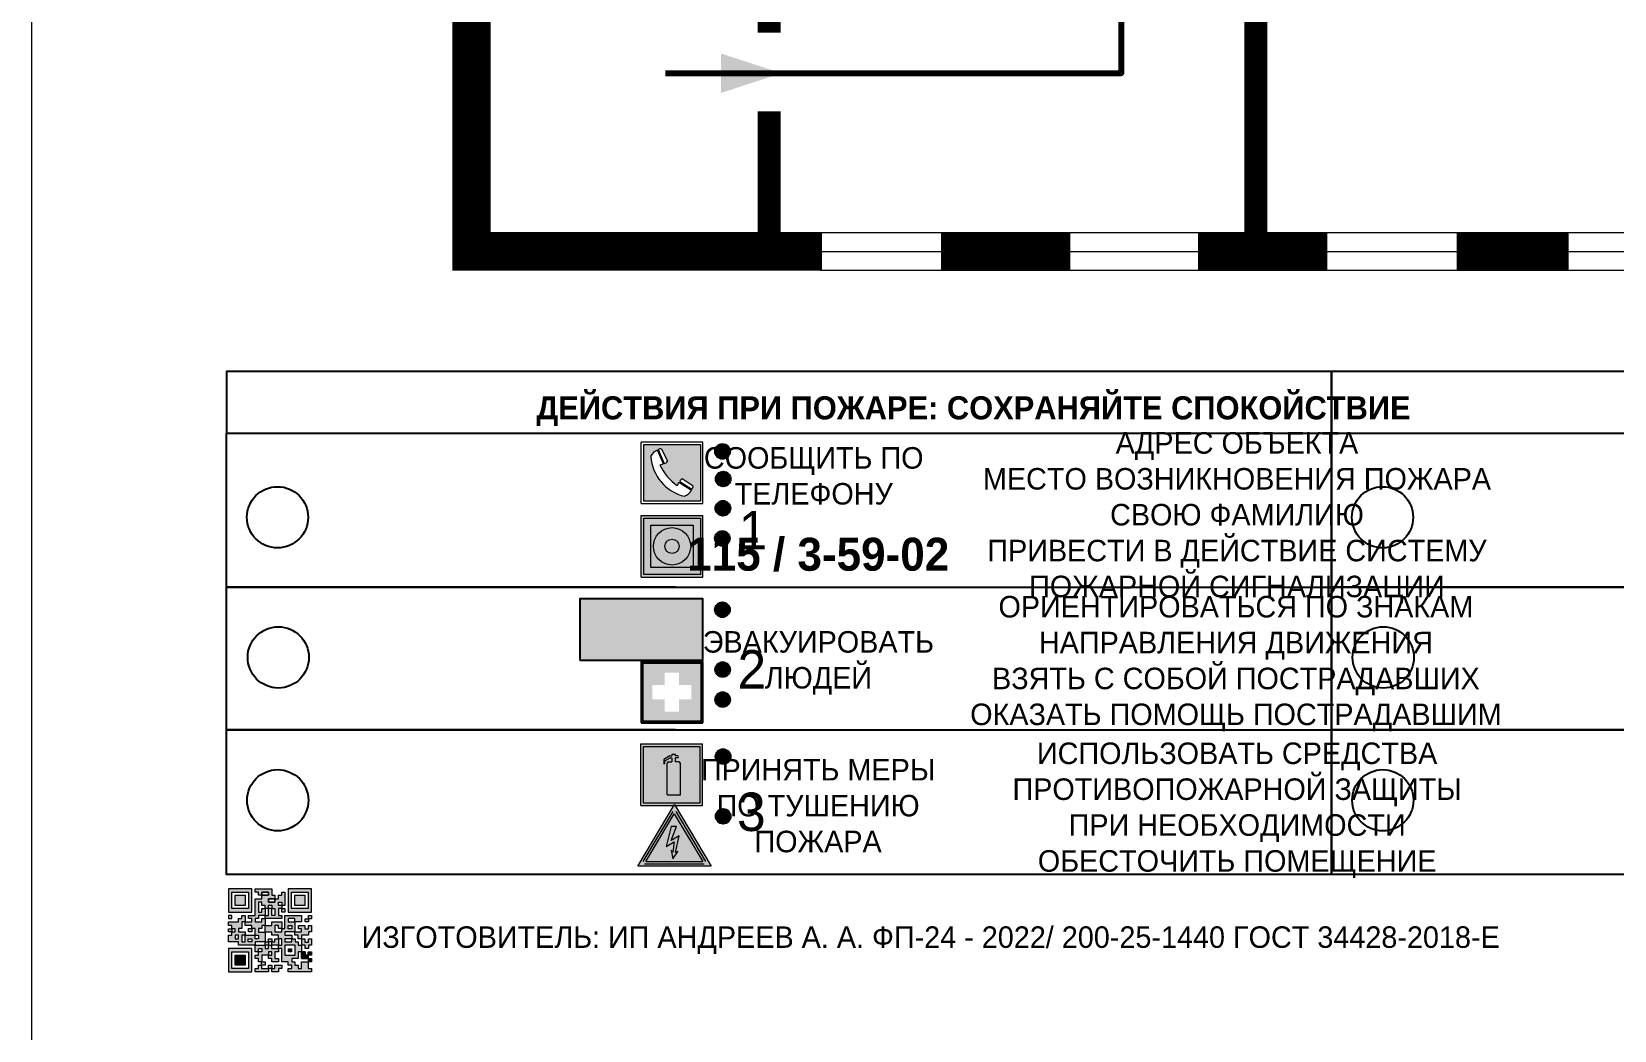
# Model space of a CAD drawing. Header units: millimetres. Extents: x 13114 to 67229, y 22859 to 38520.
# Drawn here: x 23801.8 to 24007.7, y 36350.3 to 36480.2 of the extents above; entities that cross this region are included whole.
import ezdxf

# ---------------------------------------------------------------- set-up
doc = ezdxf.new("R2010")
doc.units = ezdxf.units.MM
doc.layers.add('План_Штампы', color=7, linetype='Continuous')
doc.styles.add('обычный', font='arial.ttf')

# ---------------------------------------------------------------- blocks, each defined once
blk = doc.blocks.new('A$C3E6D3DDE')
at = {"lineweight": 5}
h = blk.add_hatch(color=40, dxfattribs=at)
h.paths.add_polyline_path([(24.1, 1.45), (16.46, -11.35), (31.74, -11.35)])
h.paths.add_polyline_path([(24.09, -0.46), (30.03, -10.41), (18.14, -10.41)], flags=16)
h.paths.add_polyline_path([(24.54, -3.08), (23.41, -6.02), (25.13, -5.01), (24.33, -8.5), (24.82, -8.27), (23.79, -9.86), (23.4, -8.04), (23.8, -8.43), (24.04, -6.29), (22.39, -7.25), (23.44, -3.08)], flags=0)
h = blk.add_hatch(color=256, dxfattribs=at)
h.paths.add_polyline_path([(24.37, 0.03, 0.567511), (23.82, 0.03), (17.59, -10.4, 0.582454), (17.86, -10.88), (30.32, -10.88, 0.582149), (30.6, -10.4)])
h.paths.add_polyline_path([(24.09, -0.46), (18.14, -10.41), (30.03, -10.41)], flags=16)
h.paths.add_polyline_path([(24.54, -3.08), (23.41, -6.02), (25.13, -5.01), (24.33, -8.5), (24.82, -8.27), (23.79, -9.86), (23.4, -8.04), (23.8, -8.43), (24.04, -6.29), (22.39, -7.25), (23.44, -3.08)], flags=0)
h = blk.add_hatch(color=40, dxfattribs=at)
h.paths.add_polyline_path([(24.09, -0.46), (18.14, -10.41), (30.03, -10.41)])
h.paths.add_polyline_path([(24.82, -8.27), (23.79, -9.86), (23.4, -8.04), (23.8, -8.43), (24.04, -6.29), (22.39, -7.25), (23.44, -3.08), (24.54, -3.08), (23.41, -6.02), (25.13, -5.01), (24.33, -8.5)], flags=16)
at = {"color": 40, "lineweight": 5}
for p, q in [((16.46, -11.35), (24.1, 1.45)), ((24.1, 1.45), (31.74, -11.35))]:
    blk.add_line(p, q, dxfattribs=at)
at = {"lineweight": 5}
for p, q in [((17.59, -10.4), (23.82, 0.03)), ((24.37, 0.03), (30.6, -10.4)), ((18.14, -10.41), (24.09, -0.46)), ((23.44, -3.08), (22.39, -7.25)), ((23.41, -6.02), (24.54, -3.08)), ((24.54, -3.08), (23.44, -3.08)), ((24.09, -0.46), (30.03, -10.41)), ((22.39, -7.25), (24.04, -6.29)), ((25.13, -5.01), (23.41, -6.02)), ((24.04, -6.29), (23.8, -8.43)), ((24.33, -8.5), (25.13, -5.01)), ((23.8, -8.43), (23.4, -8.04)), ((23.4, -8.04), (23.79, -9.86)), ((23.79, -9.86), (24.82, -8.27)), ((24.82, -8.27), (24.33, -8.5)), ((17.86, -10.88), (30.32, -10.88)), ((18.14, -10.41), (30.03, -10.41))]:
    blk.add_line(p, q, dxfattribs=at)
at = {"color": 50, "lineweight": 5}
blk.add_line((31.74, -11.35), (16.46, -11.35), dxfattribs=at)
blk = doc.blocks.new('QR')
at = {"lineweight": 0}
h = blk.add_hatch(color=256, dxfattribs=at)
h.dxf.hatch_style = 1
h.paths.add_polyline_path([(9241.16, 2687.38), (9242.01, 2687.38), (9242.01, 2687.83), (9241.59, 2687.83), (9241.59, 2688.68), (9239.45, 2688.68), (9239.45, 2688.25), (9239.86, 2688.25), (9239.86, 2687.83), (9240.29, 2687.83), (9240.29, 2688.25), (9241.16, 2688.25), (9241.16, 2687.83), (9240.29, 2687.83), (9240.29, 2687.38), (9239.45, 2687.38), (9239.45, 2685.22), (9238.57, 2685.22), (9238.57, 2684.8), (9239.02, 2684.8), (9239.02, 2684.37), (9238.13, 2684.37), (9238.13, 2683.92), (9239.02, 2683.92), (9239.02, 2683.5), (9239.44, 2683.5), (9239.44, 2682.64), (9239.87, 2682.64), (9239.87, 2682.18), (9239.44, 2682.18), (9239.44, 2682.64), (9238.13, 2682.64), (9238.13, 2681.76), (9237.71, 2681.76), (9237.71, 2682.64), (9238.13, 2682.64), (9238.13, 2683.07), (9237.27, 2683.07), (9237.27, 2683.51), (9237.71, 2683.51), (9237.71, 2684.37), (9238.13, 2684.37), (9238.13, 2685.22), (9237.71, 2685.22), (9237.71, 2684.8), (9237.28, 2684.8), (9237.28, 2684.38), (9235.98, 2684.38), (9235.98, 2683.92), (9236.4, 2683.92), (9236.4, 2683.49), (9236.84, 2683.49), (9236.84, 2683.07), (9236.4, 2683.07), (9236.4, 2682.64), (9235.98, 2682.64), (9235.98, 2681.76), (9237.29, 2681.76), (9237.29, 2681.33), (9239.43, 2681.33), (9239.43, 2681.76), (9240.74, 2681.76), (9240.74, 2683.05), (9239.87, 2683.05), (9239.87, 2683.5), (9240.29, 2683.5), (9240.29, 2683.91), (9240.74, 2683.91), (9240.74, 2684.81), (9240.29, 2684.81), (9240.29, 2684.79), (9240.29, 2684.37), (9239.45, 2684.37), (9239.45, 2684.8), (9239.87, 2684.8), (9239.87, 2685.21), (9240.74, 2685.21), (9240.74, 2686.1), (9240.29, 2686.1), (9240.29, 2685.64), (9239.86, 2685.64), (9239.86, 2686.95), (9240.29, 2686.95), (9240.29, 2686.52), (9240.74, 2686.52), (9240.74, 2686.1), (9241.16, 2686.1), (9241.16, 2686.53), (9241.59, 2686.53), (9241.59, 2686.1), (9242.02, 2686.1), (9242.02, 2685.21), (9241.59, 2685.21), (9241.59, 2686.1), (9241.16, 2686.1), (9241.16, 2685.21), (9240.74, 2685.21), (9240.74, 2684.81), (9242.89, 2684.81), (9242.89, 2685.22), (9242.47, 2685.22), (9242.47, 2686.11), (9242.89, 2686.11), (9242.89, 2686.52), (9242.46, 2686.52), (9242.46, 2686.95), (9242.89, 2686.95), (9242.89, 2686.52), (9243.32, 2686.52), (9243.32, 2688.26), (9242.9, 2688.26), (9242.9, 2687.83), (9242.47, 2687.83), (9242.47, 2687.38), (9242.01, 2687.38), (9242.01, 2686.94), (9241.16, 2686.94)])
h.paths.add_polyline_path([(9239.02, 2682.18), (9239.02, 2681.76), (9238.54, 2681.76), (9238.54, 2682.18)], flags=16)
h.paths.add_polyline_path([(9237.27, 2682.65), (9237.27, 2682.19), (9236.83, 2682.19), (9236.83, 2682.65)], flags=16)
h = blk.add_hatch(color=256, dxfattribs=at)
h.dxf.hatch_style = 1
h.paths.add_polyline_path([(9238.15, 2687.83), (9236.83, 2687.83), (9236.83, 2686.52), (9238.15, 2686.52)], flags=0)
h.paths.add_polyline_path([(9239.01, 2685.65), (9239.01, 2688.68), (9235.98, 2688.68), (9235.98, 2685.65)])
h.paths.add_polyline_path([(9236.41, 2686.1), (9236.41, 2688.26), (9238.56, 2688.26), (9238.56, 2686.1)], flags=16)
h.paths.add_polyline_path([(9236.83, 2686.52), (9236.83, 2687.83), (9238.15, 2687.83), (9238.15, 2686.52)], flags=0)
h = blk.add_hatch(color=256, dxfattribs=at)
h.dxf.hatch_style = 1
h.paths.add_polyline_path([(9238.15, 2686.52), (9238.15, 2687.83), (9236.83, 2687.83), (9236.83, 2686.52)])
h.paths.add_polyline_path([(9245.91, 2686.52), (9245.91, 2687.83), (9244.59, 2687.83), (9244.59, 2686.52)], flags=0)
h.paths.add_polyline_path([(9246.77, 2685.65), (9246.77, 2688.68), (9243.74, 2688.68), (9243.74, 2685.65)])
h.paths.add_polyline_path([(9244.17, 2686.1), (9244.17, 2688.26), (9246.32, 2688.26), (9246.32, 2686.1)], flags=16)
h.paths.add_polyline_path([(9244.59, 2686.52), (9244.59, 2687.83), (9245.91, 2687.83), (9245.91, 2686.52)], flags=0)
h = blk.add_hatch(color=256, dxfattribs=at)
h.dxf.hatch_style = 1
h.paths.add_polyline_path([(9240.75, 2681.76), (9240.75, 2681.35), (9241.17, 2681.35), (9241.17, 2681.76)])
h.paths.add_polyline_path([(9241.6, 2682.18), (9241.17, 2682.18), (9241.17, 2681.76), (9241.6, 2681.76)])
h.paths.add_polyline_path([(9242.47, 2681.34), (9242.47, 2682.19), (9242.02, 2682.19), (9242.02, 2681.76), (9241.6, 2681.76), (9241.6, 2681.34)])
h.paths.add_polyline_path([(9239.87, 2678.3), (9239.44, 2678.3), (9239.44, 2677.89), (9241.17, 2677.89), (9241.17, 2678.3), (9240.28, 2678.3), (9240.28, 2678.73), (9239.87, 2678.73)])
h.paths.add_polyline_path([(9240.75, 2678.73), (9240.75, 2679.19), (9240.28, 2679.19), (9240.28, 2678.73)])
h.paths.add_polyline_path([(9241.6, 2678.73), (9241.17, 2678.73), (9241.17, 2678.3), (9241.6, 2678.3)])
h.paths.add_polyline_path([(9242.02, 2678.3), (9241.6, 2678.3), (9241.6, 2677.89), (9242.48, 2677.89), (9242.48, 2678.31), (9242.9, 2678.31), (9242.9, 2678.73), (9242.02, 2678.73)])
h.paths.add_polyline_path([(9246.36, 2684.37), (9246.36, 2684.79), (9245.93, 2684.79), (9245.93, 2684.37)])
h.paths.add_polyline_path([(9246.78, 2685.2), (9246.36, 2685.2), (9246.36, 2684.79), (9246.78, 2684.79)])
h.paths.add_polyline_path([(9245.91, 2687.83), (9244.59, 2687.83), (9244.59, 2686.52), (9245.91, 2686.52)])
h = blk.add_hatch(color=256, dxfattribs=at)
h.dxf.hatch_style = 1
h.paths.add_polyline_path([(9243.32, 2686.11), (9242.89, 2686.11), (9242.89, 2685.64), (9243.32, 2685.64)])
h.paths.add_polyline_path([(9239.02, 2683.07), (9239.02, 2683.5), (9238.56, 2683.5), (9238.56, 2683.07)])
h.paths.add_polyline_path([(9236.4, 2684.8), (9236.4, 2685.22), (9235.98, 2685.22), (9235.98, 2684.8)])
h.paths.add_polyline_path([(9236.4, 2683.07), (9236.4, 2683.49), (9235.98, 2683.49), (9235.98, 2683.07)])
h = blk.add_hatch(color=256, dxfattribs=at)
h.dxf.hatch_style = 1
h.paths.add_polyline_path([(9243.32, 2682.64), (9243.32, 2683.07), (9244.62, 2683.07), (9244.62, 2684.37), (9243.74, 2684.37), (9243.74, 2684.8), (9244.62, 2684.8), (9244.62, 2684.37), (9245.48, 2684.37), (9245.48, 2685.22), (9243.32, 2685.22), (9243.32, 2683.5), (9242.89, 2683.5), (9242.89, 2683.06), (9242.01, 2683.06), (9242.01, 2683.91), (9242.47, 2683.91), (9242.47, 2683.5), (9242.89, 2683.5), (9242.89, 2684.38), (9241.59, 2684.38), (9241.59, 2683.91), (9240.74, 2683.91), (9240.74, 2683.05), (9241.59, 2683.05), (9241.59, 2682.64), (9242.47, 2682.64), (9242.47, 2682.19), (9242.91, 2682.19), (9242.91, 2681.34), (9242.48, 2681.34), (9242.48, 2680.91), (9242.91, 2680.91), (9242.91, 2679.17), (9243.75, 2679.17), (9243.75, 2678.73), (9244.2, 2678.73), (9244.2, 2678.3), (9243.75, 2678.3), (9243.75, 2677.88), (9246.78, 2677.88), (9246.78, 2678.3), (9246.35, 2678.3), (9246.35, 2679.19), (9245.48, 2679.19), (9245.48, 2678.31), (9245.05, 2678.31), (9245.05, 2678.73), (9244.62, 2678.73), (9244.62, 2679.19), (9244.2, 2679.19), (9244.2, 2679.61), (9245.05, 2679.61), (9245.05, 2680.46), (9245.48, 2680.46), (9245.48, 2681.34), (9245.04, 2681.34), (9245.04, 2681.76), (9244.63, 2681.76), (9244.63, 2682.19), (9244.21, 2682.19), (9244.21, 2681.76), (9243.32, 2681.76), (9243.32, 2682.19), (9244.21, 2682.19), (9244.21, 2682.64)])
h.paths.add_polyline_path([(9243.75, 2683.49), (9243.75, 2683.92), (9244.21, 2683.92), (9244.21, 2683.49)], flags=16)
h.paths.add_polyline_path([(9243.32, 2681.34), (9244.63, 2681.34), (9244.63, 2680.04), (9243.32, 2680.04)], flags=16)
h.paths.add_polyline_path([(9243.76, 2680.89), (9244.18, 2680.89), (9244.18, 2680.48), (9243.76, 2680.48)], flags=0)
h = blk.add_hatch(color=256, dxfattribs=at)
h.dxf.hatch_style = 1
h.paths.add_polyline_path([(9246.36, 2683.07), (9246.78, 2683.07), (9246.78, 2683.92), (9246.36, 2683.92), (9246.36, 2683.49), (9245.92, 2683.49), (9245.92, 2683.92), (9245.06, 2683.92), (9245.06, 2683.49), (9245.48, 2683.49), (9245.48, 2683.07), (9244.62, 2683.07), (9244.62, 2682.65), (9245.05, 2682.65), (9245.05, 2682.18), (9245.48, 2682.18), (9245.48, 2682.65), (9246.36, 2682.65)])
h.paths.add_polyline_path([(9246.78, 2682.18), (9246.36, 2682.18), (9246.36, 2681.75), (9245.92, 2681.75), (9245.92, 2682.18), (9245.48, 2682.18), (9245.48, 2681.34), (9245.48, 2681.34), (9245.94, 2681.34), (9245.94, 2680.91), (9246.36, 2680.91), (9246.36, 2681.34), (9246.78, 2681.34)])
h = blk.add_hatch(color=256, dxfattribs=at)
h.dxf.hatch_style = 1
h.paths.add_polyline_path([(9242.02, 2680.46), (9242.48, 2680.46), (9242.48, 2680.91), (9241.58, 2680.91), (9241.58, 2681.35), (9241.17, 2681.35), (9241.17, 2680.91), (9240.75, 2680.91), (9240.75, 2681.33), (9239.43, 2681.33), (9239.43, 2680.46), (9239.86, 2680.46), (9239.86, 2680.92), (9240.3, 2680.92), (9240.3, 2680.46), (9239.86, 2680.46), (9239.86, 2680.04), (9239.44, 2680.04), (9239.44, 2679.62), (9239.86, 2679.62), (9239.86, 2679.19), (9240.29, 2679.19), (9240.29, 2680.03), (9241.18, 2680.03), (9241.18, 2680.47), (9241.6, 2680.47), (9241.6, 2680.03), (9241.18, 2680.03), (9241.18, 2679.61), (9241.6, 2679.61), (9241.6, 2679.19), (9242.47, 2679.19), (9242.47, 2679.6), (9242.02, 2679.6)])
h = blk.add_hatch(color=256, dxfattribs=at)
h.dxf.hatch_style = 1
h.paths.add_polyline_path([(9235.98, 2680.9), (9235.98, 2677.86), (9239.02, 2677.86), (9239.02, 2680.9)])
h.paths.add_polyline_path([(9238.57, 2680.48), (9238.57, 2678.32), (9236.41, 2678.32), (9236.41, 2680.48)], flags=16)
h.paths.add_polyline_path([(9238.15, 2680.05), (9238.15, 2678.74), (9236.83, 2678.74), (9236.83, 2680.05)], flags=0)
h = blk.add_hatch(color=256, dxfattribs=at)
h.dxf.hatch_style = 1
h.paths.add_polyline_path([(9238.15, 2680.05), (9236.83, 2680.05), (9236.83, 2678.74), (9238.15, 2678.74)])
h = blk.add_hatch(color=256, dxfattribs=at)
h.dxf.hatch_style = 1
h.paths.add_polyline_path([(9244.18, 2680.48), (9244.18, 2680.89), (9243.76, 2680.89), (9243.76, 2680.48)])
h = blk.add_hatch(color=256, dxfattribs=at)
h.dxf.hatch_style = 1
h.paths.add_polyline_path([(9245.93, 2680.04), (9245.93, 2680.46), (9245.48, 2680.46), (9245.48, 2679.62), (9246.35, 2679.62), (9246.35, 2680.04)])
h.paths.add_polyline_path([(9246.78, 2680.04), (9246.78, 2680.46), (9246.35, 2680.46), (9246.35, 2680.04)])
h.paths.add_polyline_path([(9246.78, 2679.18), (9246.78, 2679.62), (9246.35, 2679.62), (9246.35, 2679.18)])
for points in [[(9237.71, 2685.22), (9238.13, 2685.22), (9238.13, 2684.37), (9237.71, 2684.37), (9237.71, 2683.51), (9237.27, 2683.51), (9237.27, 2683.07), (9238.13, 2683.07), (9238.13, 2682.64), (9237.71, 2682.64), (9237.71, 2681.76), (9238.13, 2681.76), (9238.13, 2682.64), (9239.44, 2682.64), (9239.44, 2683.5), (9239.02, 2683.5), (9239.02, 2683.07), (9238.56, 2683.07), (9238.56, 2683.5), (9239.02, 2683.5), (9239.02, 2683.92), (9238.13, 2683.92), (9238.13, 2684.37), (9239.02, 2684.37), (9239.02, 2684.8), (9238.57, 2684.8), (9238.57, 2685.22), (9239.45, 2685.22), (9239.45, 2687.38), (9240.29, 2687.38), (9240.29, 2687.83), (9239.86, 2687.83), (9239.86, 2688.25), (9239.45, 2688.25), (9239.45, 2688.68), (9241.59, 2688.68), (9241.59, 2687.83), (9242.01, 2687.83), (9242.01, 2687.38), (9242.47, 2687.38), (9242.47, 2687.83), (9242.9, 2687.83), (9242.9, 2688.26), (9243.32, 2688.26), (9243.32, 2686.52), (9242.89, 2686.52), (9242.89, 2686.11), (9243.32, 2686.11), (9243.32, 2685.64), (9242.89, 2685.64), (9242.89, 2686.11), (9242.47, 2686.11), (9242.47, 2685.22), (9242.89, 2685.22), (9242.89, 2684.81), (9240.74, 2684.81), (9240.74, 2683.91), (9241.59, 2683.91), (9241.59, 2684.38), (9242.89, 2684.38), (9242.89, 2683.5), (9242.47, 2683.5), (9242.47, 2683.91), (9242.01, 2683.91), (9242.01, 2683.06), (9242.89, 2683.06), (9242.89, 2683.5), (9243.32, 2683.5), (9243.32, 2685.22), (9245.48, 2685.22), (9245.48, 2684.37), (9244.62, 2684.37), (9244.62, 2683.07), (9245.48, 2683.07), (9245.48, 2683.49), (9245.06, 2683.49), (9245.06, 2683.92), (9245.92, 2683.92), (9245.92, 2683.49), (9246.36, 2683.49), (9246.36, 2683.92), (9246.78, 2683.92), (9246.78, 2683.07), (9246.36, 2683.07), (9246.36, 2682.65), (9245.48, 2682.65), (9245.48, 2682.18), (9245.92, 2682.18), (9245.92, 2681.75), (9246.36, 2681.75), (9246.36, 2682.18), (9246.78, 2682.18), (9246.78, 2681.34), (9246.36, 2681.34), (9246.36, 2680.91), (9245.94, 2680.91), (9245.94, 2681.34), (9245.48, 2681.34), (9245.48, 2680.46), (9245.93, 2680.46), (9245.93, 2680.04), (9246.35, 2680.04), (9246.35, 2680.46), (9246.78, 2680.46), (9246.78, 2680.04), (9246.78, 2680.04), (9246.35, 2680.04), (9246.35, 2679.62), (9246.78, 2679.62), (9246.78, 2679.18), (9246.35, 2679.18), (9246.35, 2678.3), (9246.78, 2678.3), (9246.78, 2677.88), (9243.75, 2677.88), (9243.75, 2678.3), (9244.2, 2678.3), (9244.2, 2678.73), (9243.75, 2678.73), (9243.75, 2679.17), (9242.91, 2679.17), (9242.91, 2680.91), (9242.48, 2680.91), (9242.48, 2680.46), (9242.02, 2680.46), (9242.02, 2679.6), (9242.47, 2679.6), (9242.47, 2679.19), (9241.6, 2679.19), (9241.6, 2679.61), (9241.18, 2679.61), (9241.18, 2680.03), (9240.29, 2680.03), (9240.29, 2679.19), (9240.75, 2679.19), (9240.75, 2678.73), (9240.28, 2678.73), (9240.28, 2678.3), (9241.17, 2678.3), (9241.17, 2678.73), (9241.6, 2678.73), (9241.6, 2678.3), (9242.02, 2678.3), (9242.02, 2678.73), (9242.9, 2678.73), (9242.9, 2678.31), (9242.48, 2678.31), (9242.48, 2677.89), (9241.6, 2677.89), (9241.6, 2678.3), (9241.17, 2678.3), (9241.17, 2677.89), (9239.44, 2677.89), (9239.44, 2678.3), (9239.87, 2678.3), (9239.87, 2678.73), (9240.28, 2678.73), (9240.28, 2679.19), (9240.29, 2679.19), (9239.86, 2679.19), (9239.86, 2679.62), (9239.44, 2679.62), (9239.44, 2680.04), (9239.86, 2680.04), (9239.86, 2680.46), (9239.43, 2680.46), (9239.43, 2681.33), (9237.29, 2681.33), (9237.29, 2681.76), (9235.98, 2681.76), (9235.98, 2682.64), (9236.4, 2682.64), (9236.4, 2683.07), (9235.98, 2683.07), (9235.98, 2683.49), (9236.4, 2683.49), (9236.4, 2683.92), (9235.98, 2683.92), (9235.98, 2684.38), (9237.28, 2684.38), (9237.28, 2684.8), (9237.71, 2684.8), (9237.71, 2685.22), (9237.92, 2685.22)], [(9240.74, 2685.21), (9239.87, 2685.21), (9239.87, 2684.8), (9239.45, 2684.8), (9239.45, 2684.37), (9240.29, 2684.37), (9240.29, 2684.79), (9240.29, 2684.81), (9240.74, 2684.81), (9240.74, 2685.21), (9239.87, 2685.21)], [(9240.74, 2686.1), (9240.74, 2686.52), (9240.29, 2686.52), (9240.29, 2686.95), (9239.86, 2686.95), (9239.86, 2685.64), (9240.29, 2685.64), (9240.29, 2686.1), (9240.74, 2686.1), (9240.74, 2686.52)], [(9240.74, 2683.91), (9240.29, 2683.91), (9240.29, 2683.5), (9239.87, 2683.5), (9239.87, 2683.05), (9240.74, 2683.05), (9240.74, 2683.91)], [(9244.62, 2683.07), (9243.32, 2683.07), (9243.32, 2682.64), (9244.21, 2682.64), (9244.21, 2682.19), (9243.32, 2682.19), (9243.32, 2681.76), (9244.21, 2681.76), (9244.21, 2682.19), (9244.63, 2682.19), (9244.63, 2681.76), (9245.04, 2681.76), (9245.04, 2681.34), (9245.48, 2681.34)], [(9244.62, 2684.37), (9244.62, 2684.8), (9243.74, 2684.8), (9243.74, 2684.37), (9244.62, 2684.37)], [(9245.48, 2682.18), (9245.05, 2682.18), (9245.05, 2682.65), (9244.62, 2682.65), (9244.62, 2683.07)], [(9240.74, 2683.05), (9240.74, 2681.76), (9239.43, 2681.76), (9239.43, 2681.33), (9240.75, 2681.33), (9240.75, 2681.35), (9240.75, 2680.91), (9241.17, 2680.91), (9241.17, 2681.35), (9241.58, 2681.35), (9241.58, 2680.91), (9242.48, 2680.91), (9242.48, 2681.34), (9242.91, 2681.34), (9242.91, 2682.19), (9242.47, 2682.19), (9242.47, 2682.64), (9241.59, 2682.64), (9241.59, 2683.05), (9240.74, 2683.05)], [(9241.6, 2681.76), (9242.02, 2681.76), (9242.02, 2682.19), (9242.47, 2682.19), (9242.47, 2681.34), (9241.6, 2681.34), (9241.6, 2681.76)], [(9245.48, 2682.18), (9245.48, 2681.34)], [(9239.86, 2680.46), (9239.86, 2680.92), (9240.3, 2680.92), (9240.3, 2680.46), (9239.86, 2680.46)], [(9245.48, 2680.46), (9245.05, 2680.46), (9245.05, 2679.61), (9244.2, 2679.61), (9244.2, 2679.19), (9244.62, 2679.19), (9244.62, 2678.73), (9245.05, 2678.73), (9245.05, 2678.31), (9245.48, 2678.31), (9245.48, 2679.19), (9246.35, 2679.19), (9246.35, 2679.07)], [(9246.35, 2679.62), (9245.48, 2679.62), (9245.48, 2680.46)], [(9245.48, 2680.46), (9245.48, 2679.62), (9246.35, 2679.62), (9246.35, 2680.04), (9245.93, 2680.04), (9245.93, 2680.46), (9245.48, 2680.46), (9245.48, 2679.62)], [(9246.35, 2679.62), (9246.35, 2679.18)]]:
    blk.add_lwpolyline(points, dxfattribs=at)
for points in [[(9235.98, 2685.65), (9239.01, 2685.65), (9239.01, 2688.68), (9235.98, 2688.68)], [(9236.41, 2688.26), (9238.56, 2688.26), (9238.56, 2686.1), (9236.41, 2686.1)], [(9236.83, 2687.83), (9238.15, 2687.83), (9238.15, 2686.52), (9236.83, 2686.52)], [(9240.29, 2687.83), (9241.16, 2687.83), (9241.16, 2688.25), (9240.29, 2688.25)], [(9240.29, 2688.25), (9241.16, 2688.25), (9241.16, 2687.83), (9240.29, 2687.83)], [(9242.01, 2687.38), (9241.16, 2687.38), (9241.16, 2686.94), (9242.01, 2686.94)], [(9241.16, 2687.38), (9242.01, 2687.38), (9242.01, 2686.94), (9241.16, 2686.94)], [(9243.74, 2685.65), (9246.77, 2685.65), (9246.77, 2688.68), (9243.74, 2688.68)], [(9244.17, 2688.26), (9246.32, 2688.26), (9246.32, 2686.1), (9244.17, 2686.1)], [(9244.59, 2687.83), (9245.91, 2687.83), (9245.91, 2686.52), (9244.59, 2686.52)], [(9235.98, 2684.8), (9236.4, 2684.8), (9236.4, 2685.22), (9235.98, 2685.22)], [(9241.16, 2686.1), (9240.74, 2686.1), (9240.74, 2685.21), (9241.16, 2685.21)], [(9241.16, 2686.53), (9241.59, 2686.53), (9241.59, 2686.1), (9241.16, 2686.1)], [(9241.59, 2686.1), (9242.02, 2686.1), (9242.02, 2685.21), (9241.59, 2685.21)], [(9242.89, 2686.52), (9242.46, 2686.52), (9242.46, 2686.95), (9242.89, 2686.95)], [(9246.36, 2685.2), (9246.78, 2685.2), (9246.78, 2684.79), (9246.36, 2684.79)], [(9236.4, 2683.07), (9236.84, 2683.07), (9236.84, 2683.49), (9236.4, 2683.49)], [(9243.75, 2683.92), (9244.21, 2683.92), (9244.21, 2683.49), (9243.75, 2683.49)], [(9245.93, 2684.79), (9246.36, 2684.79), (9246.36, 2684.37), (9245.93, 2684.37)], [(9236.83, 2682.19), (9237.27, 2682.19), (9237.27, 2682.65), (9236.83, 2682.65)], [(9238.54, 2682.18), (9239.02, 2682.18), (9239.02, 2681.76), (9238.54, 2681.76)], [(9239.44, 2682.64), (9239.87, 2682.64), (9239.87, 2682.18), (9239.44, 2682.18)], [(9240.75, 2681.76), (9241.17, 2681.76), (9241.17, 2681.35), (9240.75, 2681.35)], [(9241.17, 2682.18), (9241.6, 2682.18), (9241.6, 2681.76), (9241.17, 2681.76)], [(9243.32, 2680.04), (9244.63, 2680.04), (9244.63, 2681.34), (9243.32, 2681.34)], [(9235.98, 2677.86), (9239.02, 2677.86), (9239.02, 2680.9), (9235.98, 2680.9)], [(9236.41, 2680.48), (9238.57, 2680.48), (9238.57, 2678.32), (9236.41, 2678.32)], [(9236.83, 2680.05), (9238.15, 2680.05), (9238.15, 2678.74), (9236.83, 2678.74)], [(9241.18, 2680.03), (9241.6, 2680.03), (9241.6, 2680.47), (9241.18, 2680.47)], [(9243.76, 2680.89), (9244.18, 2680.89), (9244.18, 2680.48), (9243.76, 2680.48)]]:
    blk.add_lwpolyline(points, close=True, dxfattribs=at)
blk = doc.blocks.new('A$C456E1F9C')
at = {"lineweight": 5}
h = blk.add_hatch(color=242, dxfattribs=at)
h.paths.add_polyline_path([(0.51, -1.47), (0.51, -13.26), (12.29, -13.26), (12.29, -1.47)])
h.paths.add_polyline_path([(5.42, -4.95, -0.254479), (4.78, -5.4), (3.52, -2.53, -0.209735), (4.23, -2.4)], flags=16)
h.paths.add_polyline_path([(8.53, -8.6), (10.87, -10.17), (10.54, -10.76), (8.03, -9.13, -0.192251)], flags=16)
h.paths.add_polyline_path([(4.61, -5.49, 0.005518), (3.87, -5.72, 0.128647), (7.49, -10.01, 0.00809), (7.83, -9.33), (10.47, -10.97, -0.16736), (8.99, -12.25, -0.327862), (1.95, -3.95, -0.166952), (3.36, -2.62)], flags=16)
at = {"color": 242, "lineweight": 5}
for p, q in [((0, -13.77), (0, -0.97)), ((12.8, -0.97), (0, -0.97)), ((4.61, -5.49), (3.36, -2.62)), ((3.52, -2.53), (4.78, -5.4)), ((4.23, -2.4), (5.42, -4.95)), ((12.8, -13.77), (12.8, -0.97)), ((7.83, -9.33), (10.47, -10.97)), ((8.03, -9.13), (10.54, -10.76)), ((10.81, -10.12), (8.53, -8.6)), ((10.54, -10.76), (10.8, -10.3)), ((10.8, -10.3), (10.81, -10.12)), ((0, -13.77), (12.8, -13.77))]:
    blk.add_line(p, q, dxfattribs=at)
blk.add_lwpolyline([(0.51, -1.47), (12.29, -1.47), (12.29, -13.26), (0.51, -13.26)], close=True, dxfattribs=at)
for centre, radius, start, end in [((4.59, -5.34), 2.99, 114.2845, 152.1974), ((4.02, -3.27), 0.891, 76.3284, 123.7092), ((11.12, -3.31), 9.19, 183.9915, 256.6009), ((14.98, -39.1), 35.17, 107.1487, 108.4135), ((13.86, -0.94), 11.08, 205.5536, 234.8762), ((4.68, -4.59), 0.824, 276.9621, 334.0723), ((-13.31, 0.8), 23.44, 332.5487, 334.4027), ((8.94, -9.5), 0.989, 114.4092, 157.9388), ((7.87, -9.46), 3, 291.9291, 329.9329)]:
    blk.add_arc(centre, radius, start, end, dxfattribs=at)
blk = doc.blocks.new('A$C54414219')
at = {"true_color": 0xffffff}
h = blk.add_hatch(color=7, dxfattribs=at)
h.paths.add_polyline_path([(2.39, -9.45), (2.39, -18.3), (11.23, -18.3), (11.23, -9.45)], flags=0)
h.paths.add_polyline_path([(10.71, -13.87, -1), (2.92, -13.87, -1)], flags=0)
h.paths.add_polyline_path([(8.3, -13.87, -1), (5.33, -13.87, -1)], flags=0)
h.paths.add_polyline_path([(0.41, -7.47), (0.41, -20.27), (13.21, -20.27), (13.21, -7.47)])
h.paths.add_polyline_path([(0.92, -19.77), (12.71, -19.77), (12.71, -7.98), (0.92, -7.98)], flags=16)
h.paths.add_polyline_path([(11.23, -9.45), (11.23, -18.3), (2.39, -18.3), (2.39, -9.45)], flags=0)
at = {"lineweight": 5}
h = blk.add_hatch(color=242, dxfattribs=at)
h.paths.add_polyline_path([(12.71, -7.98), (0.92, -7.98), (0.92, -19.77), (12.71, -19.77)])
h.paths.add_polyline_path([(11.23, -18.3), (2.39, -18.3), (2.39, -9.45), (11.23, -9.45)], flags=16)
h.paths.add_polyline_path([(10.71, -13.87, -1), (2.92, -13.87, -1)], flags=0)
h.paths.add_polyline_path([(8.3, -13.87, -1), (5.33, -13.87, -1)], flags=0)
at = {"true_color": 0xffffff}
h = blk.add_hatch(color=7, dxfattribs=at)
h.paths.add_polyline_path([(2.39, -9.45), (2.39, -18.3), (11.23, -18.3), (11.23, -9.45)])
h.paths.add_polyline_path([(10.71, -13.87, -1), (2.92, -13.87, -1)], flags=16)
h.paths.add_polyline_path([(8.3, -13.87, -1), (5.33, -13.87, -1)], flags=0)
at = {"lineweight": 5}
h = blk.add_hatch(color=242, dxfattribs=at)
h.paths.add_polyline_path([(2.92, -13.87, 1), (10.71, -13.87, 1)])
h.paths.add_polyline_path([(8.3, -13.87, -1), (5.33, -13.87, -1)], flags=16)
at = {"color": 242, "lineweight": 5}
for p, q in [((0.41, -20.27), (0.41, -7.47)), ((0.41, -7.47), (13.21, -7.47)), ((0.41, -7.47), (13.21, -7.47)), ((13.21, -20.27), (13.21, -7.47)), ((0.41, -20.27), (13.21, -20.27))]:
    blk.add_line(p, q, dxfattribs=at)
for points in [[(0.92, -7.98), (12.71, -7.98), (12.71, -19.77), (0.92, -19.77)], [(2.39, -9.45), (11.23, -9.45), (11.23, -18.3), (2.39, -18.3)]]:
    blk.add_lwpolyline(points, close=True, dxfattribs=at)
for radius in [3.89, 1.49]:
    blk.add_circle((6.81, -13.87), radius, dxfattribs=at)
blk = doc.blocks.new('A$C32E8229D')
at = {"true_color": 0xffffff}
blk.add_hatch(color=7, dxfattribs=at).paths.add_polyline_path([(0, 0), (0, -8), (16, -8), (16, 0)])
h = blk.add_hatch(color=126)
h.paths.add_polyline_path([(0.2, -0.2), (15.8, -0.2), (15.8, -7.8), (0.2, -7.8)])
h.paths.add_polyline_path([(13.49, -2.05), (12.08, -2.05), (11.37, -2.63, 0.162397), (11.29, -2.84), (11.29, -3.63), (10.35, -3.63), (10.35, -4.05), (11.68, -4.05), (11.68, -3.48), (12.26, -4.28), (11.29, -5.1), (11.29, -6.78), (11.85, -6.78), (11.85, -5.44), (12.8, -4.64), (12.8, -5.94), (14.46, -5.94), (14.46, -5.39), (13.45, -5.39), (13.45, -3.97), (12.46, -2.59), (13.15, -2.59), (13.69, -3.34), (14.18, -3)], flags=16)
h.paths.add_polyline_path([(10.74, -1.82, 1), (11.8, -1.82, 1)], flags=16)
h.paths.add_polyline_path([(9.39, -3.59), (5.99, -3.59), (6.56, -3.03), (5.91, -3.03), (5.1, -3.83), (5.91, -4.64), (6.56, -4.64), (5.99, -4.09), (9.39, -4.09)], flags=16)
h.paths.add_polyline_path([(4.29, -1.08), (1.72, -1.08), (1.72, -6.6), (4.29, -6.6)], flags=16)
at = {"color": 126}
blk.add_lwpolyline([(16, -8), (0, -8), (0, 0), (16, 0)], close=True, dxfattribs=at)
blk = doc.blocks.new('A$C18900ED3')
h = blk.add_hatch(color=126)
h.paths.add_polyline_path([(-0.18, -0.18), (-7.02, -0.18), (-7.02, -7.02), (-0.18, -7.02)])
h.paths.add_polyline_path([(-5.89, -4.46), (-5.89, -2.77), (-4.46, -2.77), (-4.46, -1.31), (-2.77, -1.31), (-2.77, -2.77), (-1.33, -2.77), (-1.33, -4.46), (-2.77, -4.46), (-2.77, -5.89), (-4.46, -5.89), (-4.46, -4.46)], flags=16)
at = {"color": 126}
for p, q in [((-7.2, 0), (-7.2, -7.2)), ((0, 0), (-7.2, 0)), ((0, -7.2), (0, 0)), ((-7.02, -7.02), (-7.02, -0.18)), ((-7.02, -0.18), (-0.18, -0.18)), ((-0.18, -0.18), (-0.18, -7.02)), ((-7.2, -7.2), (0, -7.2)), ((-0.18, -7.02), (-7.02, -7.02))]:
    blk.add_line(p, q, dxfattribs=at)
blk = doc.blocks.new('A$C3AD82952')
at = {"true_color": 0xf5f5ff}
h = blk.add_hatch(color=7, dxfattribs=at)
h.dxf.hatch_style = 1
h.paths.add_polyline_path([(8.21, 8.73, 0.414214), (7.89, 9.05), (7.22, 9.05), (7.22, 9.92), (7.59, 9.92, 1), (7.57, 10.36), (7.22, 10.36), (7.22, 10.6), (6.43, 10.6), (6.43, 10.36), (6.01, 10.36), (4.74, 9.59), (4.74, 8.69), (4.98, 8.73), (4.98, 9.26), (6.12, 9.91), (6.43, 9.91), (6.43, 9.05), (5.76, 9.05, 0.414214), (5.44, 8.73), (5.44, 2.2), (8.21, 2.2)], flags=0)
h.paths.add_polyline_path([(12.8, 12.8), (0, 12.8), (0, 0), (12.8, 0)])
h.paths.add_polyline_path([(0.51, 12.29), (12.29, 12.29), (12.29, 0.51), (0.51, 0.51)], flags=16)
h.paths.add_polyline_path([(4.74, 9.59), (6.01, 10.36), (6.43, 10.36), (6.43, 10.6), (7.22, 10.6), (7.22, 10.36), (7.59, 10.36, -0.94586), (7.59, 9.92), (7.22, 9.92), (7.22, 9.05), (7.89, 9.05, -0.414214), (8.21, 8.73), (8.21, 2.2), (5.44, 2.2), (5.44, 8.73, -0.414214), (5.76, 9.05), (6.43, 9.05), (6.43, 9.91), (6.12, 9.91), (4.98, 9.26), (4.98, 8.73), (4.74, 8.69)], flags=0)
h = blk.add_hatch(color=242)
h.dxf.hatch_style = 1
h.paths.add_polyline_path([(12.29, 12.29), (0.51, 12.29), (0.51, 0.51), (12.29, 0.51)])
h.paths.add_polyline_path([(4.74, 8.69), (4.74, 9.59), (6.01, 10.36), (6.43, 10.36), (6.43, 10.6), (7.22, 10.6), (7.22, 10.36), (7.59, 10.36, -0.94586), (7.59, 9.92), (7.22, 9.92), (7.22, 9.05), (7.89, 9.05, -0.414214), (8.21, 8.73), (8.21, 2.2), (5.44, 2.2), (5.44, 8.73, -0.414214), (5.76, 9.05), (6.43, 9.05), (6.43, 9.91), (6.12, 9.91), (4.98, 9.26), (4.98, 8.73)], flags=16)
h = blk.add_hatch(color=7, dxfattribs=at)
h.dxf.hatch_style = 1
h.paths.add_polyline_path([(8.21, 8.73, 0.414214), (7.89, 9.05), (7.22, 9.05), (7.22, 9.92), (7.59, 9.92, 1), (7.57, 10.36), (7.22, 10.36), (7.22, 10.6), (6.43, 10.6), (6.43, 10.36), (6.01, 10.36), (4.74, 9.59), (4.74, 8.69), (4.98, 8.73), (4.98, 9.26), (6.12, 9.91), (6.43, 9.91), (6.43, 9.05), (5.76, 9.05, 0.414214), (5.44, 8.73), (5.44, 2.2), (8.21, 2.2)])
at = {"color": 242, "lineweight": 5}
for p, q in [((0, 0), (0, 12.8)), ((0, 12.8), (12.8, 12.8)), ((6.01, 10.36), (4.74, 9.59)), ((4.98, 9.26), (6.12, 9.91)), ((6.01, 10.36), (6.43, 10.36)), ((6.12, 9.91), (6.43, 9.91)), ((7.22, 10.6), (6.43, 10.6)), ((6.43, 10.6), (6.43, 10.36)), ((6.43, 9.91), (6.43, 9.05)), ((7.22, 10.36), (7.22, 10.6)), ((7.59, 10.36), (7.22, 10.36)), ((7.22, 9.05), (7.22, 9.92)), ((7.59, 9.92), (7.22, 9.92)), ((12.8, 0), (12.8, 12.8)), ((4.74, 9.59), (4.74, 8.69)), ((4.74, 8.69), (4.98, 8.73)), ((4.98, 8.73), (4.98, 9.26)), ((5.44, 2.2), (5.44, 8.73)), ((5.76, 9.05), (6.43, 9.05)), ((7.89, 9.05), (7.22, 9.05)), ((8.21, 2.2), (8.21, 8.73)), ((0, 0), (12.8, 0)), ((5.44, 2.2), (8.21, 2.2))]:
    blk.add_line(p, q, dxfattribs=at)
blk.add_lwpolyline([(0.51, 12.29), (12.29, 12.29), (12.29, 0.51), (0.51, 0.51)], close=True, dxfattribs=at)
for centre, radius, start, end in [((7.58, 10.14), 0.223, 273.1875, 86.8125), ((5.76, 8.73), 0.32, 90, 180), ((7.89, 8.73), 0.32, 0, 90)]:
    blk.add_arc(centre, radius, start, end, dxfattribs=at)

msp = doc.modelspace()

# ---------------------------------------------------------------- hatches: boundary and pattern name
at = {"lineweight": 0}
h = msp.add_hatch(color=256, dxfattribs=at)
h.dxf.hatch_style = 1
h.paths.add_polyline_path([(23890.74, 36425.63, 1), (23892.67, 36425.63, 1)])
h = msp.add_hatch(color=256, dxfattribs=at)
h.dxf.hatch_style = 1
h.paths.add_polyline_path([(23890.84, 36422.05, 1), (23892.78, 36422.05, 1)])
h = msp.add_hatch(color=256, dxfattribs=at)
h.dxf.hatch_style = 1
h.paths.add_polyline_path([(23890.81, 36418.24, 1), (23892.74, 36418.24, 1)])
h = msp.add_hatch(color=256, dxfattribs=at)
h.dxf.hatch_style = 1
h.paths.add_polyline_path([(23890.72, 36414.31, 1), (23892.66, 36414.31, 1)])
h = msp.add_hatch(color=256, dxfattribs=at)
h.dxf.hatch_style = 1
h.paths.add_polyline_path([(23890.74, 36405.04, 1), (23892.67, 36405.04, 1)])
h = msp.add_hatch(color=256, dxfattribs=at)
h.dxf.hatch_style = 1
h.paths.add_polyline_path([(23890.78, 36397.26, 1), (23892.71, 36397.26, 1)])
h = msp.add_hatch(color=256, dxfattribs=at)
h.dxf.hatch_style = 1
h.paths.add_polyline_path([(23890.77, 36393.36, 1), (23892.7, 36393.36, 1)])
h = msp.add_hatch(color=256, dxfattribs=at)
h.dxf.hatch_style = 1
h.paths.add_polyline_path([(23890.83, 36385.94, 1), (23892.76, 36385.94, 1)])
h = msp.add_hatch(color=256, dxfattribs=at)
h.dxf.hatch_style = 1
h.paths.add_polyline_path([(23890.83, 36378.17, 1), (23892.76, 36378.17, 1)])

# ---------------------------------------------------------------- linework, layer by layer
at = {"color": 5, "lineweight": 0}
msp.add_lwpolyline([(23801.83, 36342.74), (24401.83, 36342.74), (24401.83, 36737.74), (23801.83, 36737.74)], close=True, dxfattribs=at)
at = {"color": 126, "lineweight": 100, "true_color": 0x008754}
msp.add_lwpolyline([(23884.29, 36474.84), (23943.64, 36474.84), (23943.64, 36537.41)], dxfattribs=at)
at = {"lineweight": 0, "const_width": 3}
for points in [[(23897.79, 36480.09), (23897.79, 36517.6)], [(23961.12, 36451.66), (23961.12, 36499.64)], [(23897.79, 36451.66), (23897.79, 36469.86)]]:
    msp.add_lwpolyline(points, dxfattribs=at)
at = {"lineweight": 100, "const_width": 5}
for points in [[(23904.65, 36451.66), (23859.06, 36451.66), (23859.06, 36495.02)], [(23936.96, 36451.66), (23920.13, 36451.66)], [(23970.41, 36451.66), (23953.57, 36451.66)], [(24001.81, 36451.66), (23987.25, 36451.66)]]:
    msp.add_lwpolyline(points, dxfattribs=at)
at = {"lineweight": 0}
for points in [[(23904.45, 36454.13), (24345.45, 36454.13)], [(23904.65, 36451.66), (24345.66, 36451.66)], [(23904.45, 36449.22), (24345.45, 36449.22)]]:
    msp.add_lwpolyline(points, dxfattribs=at)
for points in [[(23827.2, 36427.99), (23970.96, 36427.99), (23970.96, 36436.04), (23827.2, 36436.04)], [(23970.96, 36427.99), (24114.73, 36427.99), (24114.73, 36436.04), (23970.96, 36436.04)], [(23827.2, 36427.99), (23970.96, 36427.99), (23970.96, 36370.59), (23827.2, 36370.59)], [(23970.96, 36427.99), (24114.73, 36427.99), (24114.73, 36370.59), (23970.96, 36370.59)]]:
    msp.add_lwpolyline(points, close=True)
for points in [[(23885.61, 36407.99), (23827.2, 36407.99), (23970.96, 36407.99)], [(24029.38, 36407.99), (23970.96, 36407.99), (24114.73, 36407.99)], [(23885.61, 36389.42), (23827.2, 36389.42), (23970.96, 36389.42)], [(24029.38, 36389.42), (23970.96, 36389.42), (24114.73, 36389.42)]]:
    msp.add_lwpolyline(points)
for centre, radius in [((23891.71, 36425.63), 0.966), ((23891.81, 36422.05), 0.966), ((23833.82, 36417.07), 3.98), ((23977.59, 36417.07), 3.98), ((23891.77, 36418.24), 0.966), ((23891.69, 36414.31), 0.966), ((23891.7, 36405.04), 0.966), ((23833.92, 36398.84), 3.98), ((23977.68, 36398.84), 3.98), ((23891.74, 36397.26), 0.966), ((23891.73, 36393.36), 0.966), ((23891.79, 36385.94), 0.966), ((23833.85, 36380.26), 3.98), ((23977.62, 36380.26), 3.98), ((23891.8, 36378.17), 0.966)]:
    msp.add_circle(centre, radius)
at = {"layer": 'План_Штампы', "color": 126, "true_color": 0x008754}
msp.add_solid([(23891.5, 36472.26), (23891.51, 36477.39), (23899.39, 36474.84)], dxfattribs=at)

# ---------------------------------------------------------------- block references
for name, p, xscale, yscale, zscale in [('A$C456E1F9C', (23881.15, 36427.45), 0.625, 0.625, 0.625), ('A$C54414219', (23880.89, 36421.96), 0.625, 0.625, 0.625), ('A$C18900ED3', (23889.15, 36398.32), 1.111111111007631, 1.111111111007631, 1.111111111007631), ('A$C3AD82952', (23881.1, 36379.58), 0.625, 0.625, 0.625), ('A$C3E6D3DDE', (23870.39, 36378.78), 0.625, 0.625, 0.625)]:
    msp.add_blockref(name, p, dxfattribs=dict(xscale=xscale, yscale=yscale, zscale=zscale))
at = {"xscale": -1}
msp.add_blockref('A$C32E8229D', (23889.15, 36406.47), dxfattribs=at)
at = {"color": 22, "lineweight": 100, "true_color": 0xbb1e10}
msp.add_blockref('QR', (14591.47, 33680.06), dxfattribs=at)

# ---------------------------------------------------------------- texts
at = {"lineweight": 0, "attachment_point": 5, "style": 'обычный'}
for s, insert, char_height, width in [('{\\fProxima Nova Rg|b1|i0|c204|p2;ДЕЙСТВИЯ ПРИ ПОЖАРЕ: СОХРАНЯЙТЕ СПОКОЙСТВИЕ\\H1.6644x; }', (23924.36, 36430.87), 3, 175.1736), ('{\\fProxima Nova Rg|b0|i0|c204|p2;СООБЩИТЬ ПО \\PТЕЛЕФОНУ}', (23903.58, 36422.44), 2.8, 126.6484), ('\\pi-8.4,l8.4,t8.4;{\\fProxima Nova Rg|b0|i0|c204|p2;АДРЕС ОБЪЕКТА\\PМЕСТО ВОЗНИКНОВЕНИЯ ПОЖАРА \\PСВОЮ ФАМИЛИЮ\\PПРИВЕСТИ В ДЕЙСТВИЕ СИСТЕМУ \\PПОЖАРНОЙ СИГНАЛИЗАЦИИ}', (23958.65, 36417), 2.8, 126.6484), ('{\\fProxima Nova Rg|b0|i0|c204|p2;1\\H1.1667x; }', (23895.68, 36415.38), 5, 126.6484), ('{\\fProxima Nova Rg|b1|i0|c0|p2;\\H1.0714x;115 / 3-59-02\\H1.2822x; }', (23904.17, 36412.2), 4, 126.6484), ('\\pi-8.4,l8.4,t8.4;{\\fProxima Nova Rg|b0|i0|c204|p2;ОРИЕНТИРОВАТЬСЯ ПО ЗНАКАМ \\PНАПРАВЛЕНИЯ ДВИЖЕНИЯ\\PВЗЯТЬ С СОБОЙ ПОСТРАДАВШИХ\\PОКАЗАТЬ ПОМОЩЬ ПОСТРАДАВШИМ}', (23958.51, 36398.03), 2.8, 126.6484), ('{\\fProxima Nova Rg|b0|i0|c204|p2;ЭВАКУИРОВАТЬ \\PЛЮДЕЙ}', (23904.19, 36398.12), 2.8, 126.6484), ('{\\fProxima Nova Rg|b0|i0|c204|p2;2\\H1.1967x; }', (23895.53, 36397.29), 5, 126.6484), ('\\pi-8.4,l8.4,t8.4;{\\fProxima Nova Rg|b0|i0|c204|p2;ИСПОЛЬЗОВАТЬ СРЕДСТВА \\PПРОТИВОПОЖАРНОЙ ЗАЩИТЫ \\PПРИ НЕОБХОДИМОСТИ \\PОБЕСТОЧИТЬ ПОМЕЩЕНИЕ}', (23958.67, 36378.96), 2.8, 126.6484), ('{\\fProxima Nova Rg|b0|i0|c204|p2;ПРИНЯТЬ МЕРЫ \\PПО ТУШЕНИЮ \\PПОЖАРА}', (23904.15, 36379.54), 2.8, 126.6484), ('{\\fProxima Nova Rg|b0|i0|c204|p2;3\\H1.1967x; }', (23895.47, 36378.72), 5, 126.6484), ('\\pi-8.4,l8.4,t8.4;{\\fProxima Nova Rg|b0|i0|c204|p2;ИЗГОТОВИТЕЛЬ: ИП АНДРЕЕВ А. А.\\fProxima Nova Rg|b0|i0|c0|p2; \\fProxima Nova Rg|b0|i0|c204|p2;ФП-24 - 2022/ 200-25-1440 ГОСТ 34428-2018-Е\\H1.2266x; }', (23918.8, 36362.05), 2.8, 191.3484)]:
    msp.add_mtext(s, dxfattribs=dict(at, insert=insert, char_height=char_height, width=width))

doc.saveas('drawing.dxf')
